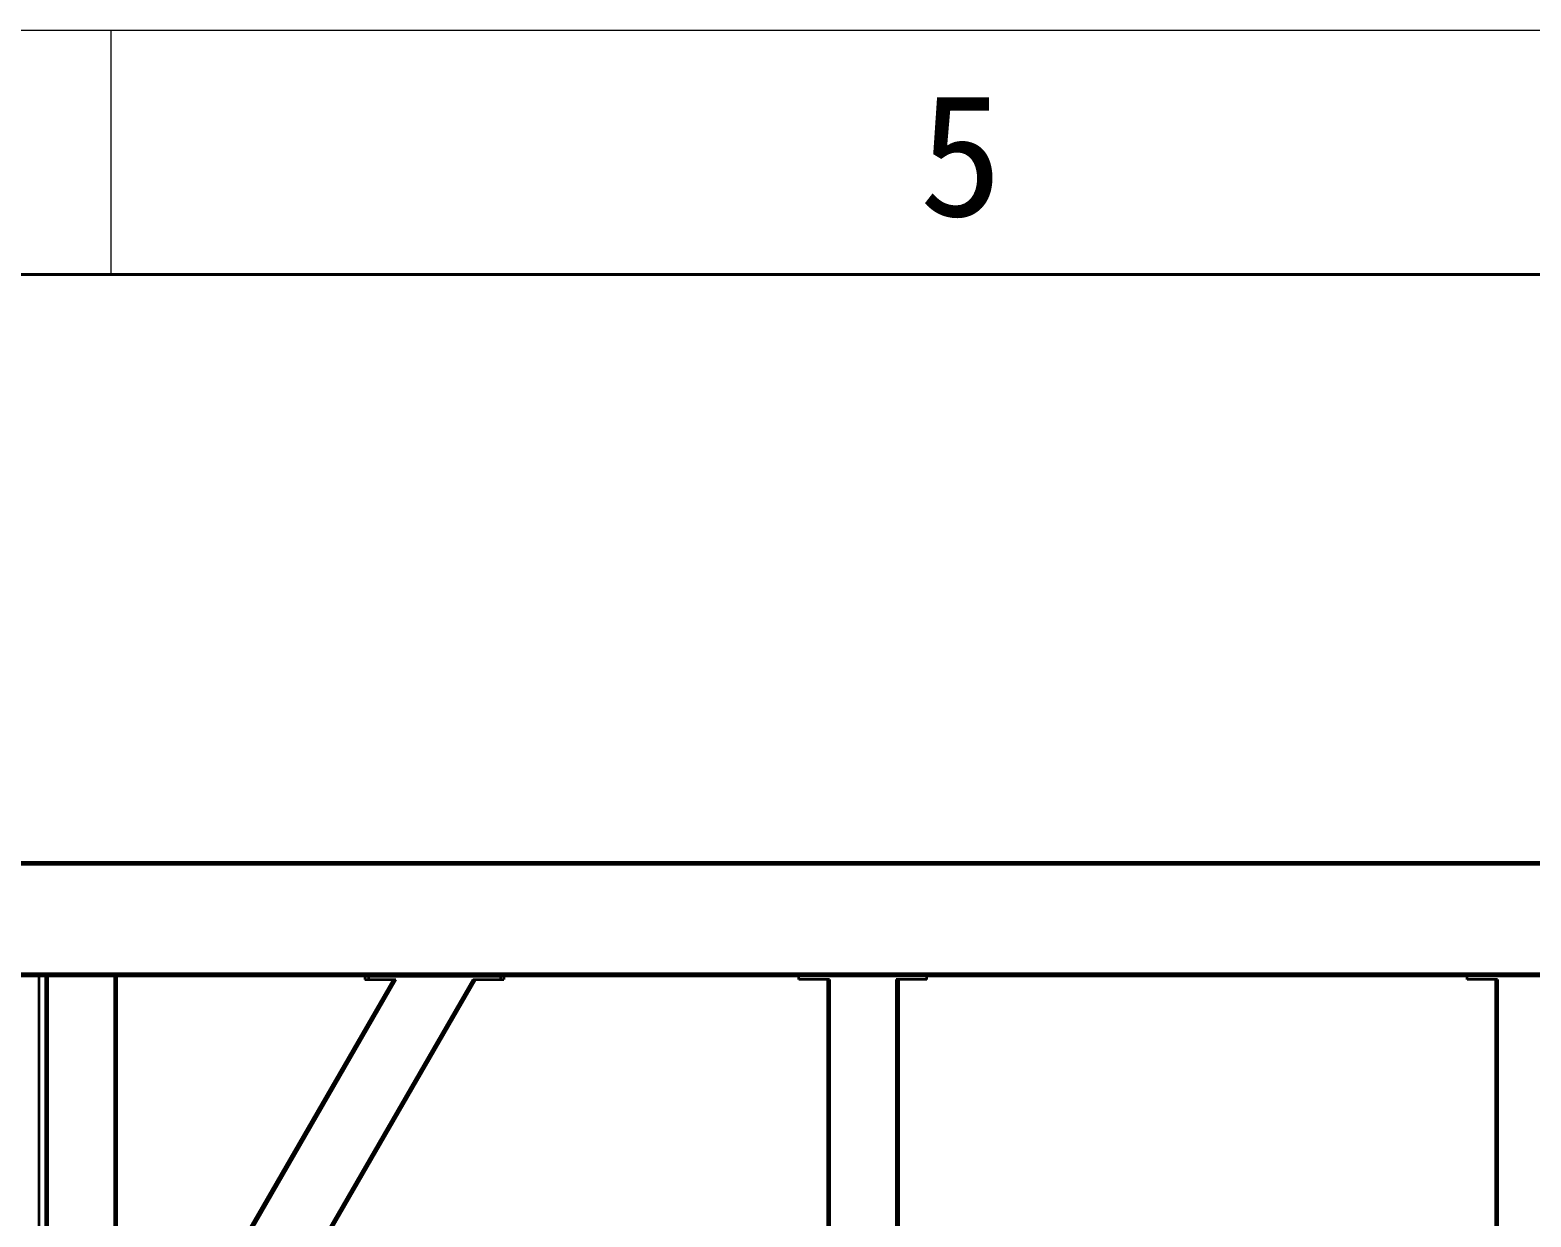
# Model space of a CAD drawing. Header units: millimetres. Extents: x 32496 to 166256, y 3504 to 23939.
# Drawn here: x 99817 to 101929, y 22269 to 23939 of the extents above; entities that cross this region are included whole.
import ezdxf
from ezdxf.enums import TextEntityAlignment as Align

# ---------------------------------------------------------------- set-up
doc = ezdxf.new("R2010")
doc.units = ezdxf.units.MM
doc.layers.get('0').update_dxf_attribs({"lineweight": 35})
doc.layers.add('FORM', color=7, linetype='Continuous', lineweight=18)
doc.styles.add('KEHUA', font='仿宋_GB2312.ttf')

# ---------------------------------------------------------------- blocks, each defined once
blk = doc.blocks.new('KH01-M017S_1_46')
at = {"layer": 'FORM', "color": 4}
blk.add_line((140, 297), (140, 292), dxfattribs=at)
at = {"layer": 'FORM', "color": 6}
blk.add_lwpolyline([(0, 297), (420, 297), (420, 0), (0, 0)], close=True, dxfattribs=at)
at = {"layer": 'FORM', "color": 8, "lineweight": 40}
blk.add_lwpolyline([(5, 5), (415, 5), (415, 292), (5, 292)], close=True, dxfattribs=at)
at = {"layer": 'FORM', "color": 4, "style": 'KEHUA'}
blk.add_text('5', height=2.5, dxfattribs=at).set_placement((156.528, 293.192))
for tag, p in [('设计者', (369.071, 43.93)), ('审核者', (369.071, 37.93)), ('工程名称', (299.91, 37.585)), ('标准化', (369.071, 31.93)), ('批准者', (369.071, 25.93))]:
    blk.add_attdef(tag, text='', height=2.5, dxfattribs=at).set_placement(p, align=Align.MIDDLE_LEFT)
for tag, p in [('图纸名称', (299.91, 30.82)), ('产品型号', (299.91, 24.82)), ('版本', (299.91, 18.638)), ('页码', (299.91, 12.638))]:
    blk.add_attdef(tag, p, '', height=2.5, dxfattribs=at)
blk = doc.blocks.new('8-1250')
at = {"linetype": 'Continuous'}
for p, q in [((4052.9, -31992.3), (-7783.1, -31992.3)), ((4052.9, -31995.3), (-7907.1, -31995.3)), ((4052.9, -32149.3), (-7907.1, -32149.3)), ((4052.9, -32152.3), (-7907.1, -32152.3)), ((-133.1, -34671.3), (-133.1, -32152.3)), ((-24.1, -32152.3), (-124.1, -32152.3)), ((-124.1, -32152.3), (-124.1, -34671.3)), ((-121.1, -32152.3), (-121.1, -34671.3)), ((-27.1, -32152.3), (-27.1, -34671.3)), ((-24.1, -32152.3), (-24.1, -32783.3)), ((-19.1, -32823.3), (365.4, -32157.3)), ((-19.1, -32829.3), (368.9, -32157.3)), ((-19.1, -33017.3), (477.4, -32157.3)), ((-19.1, -33023.3), (480.9, -32157.3)), ((325.4, -32152.3), (520.9, -32152.3)), ((325.4, -32152.3), (325.4, -32157.3)), ((325.4, -32157.3), (368.9, -32157.3)), ((330.4, -32152.3), (330.4, -32157.3)), ((477.4, -32157.3), (520.9, -32157.3)), ((515.9, -32152.3), (515.9, -32157.3)), ((520.9, -32152.3), (520.9, -32157.3)), ((1115.9, -32152.3), (935.9, -32152.3)), ((935.9, -32157.3), (935.9, -32152.3)), ((978.9, -32157.3), (935.9, -32157.3)), ((975.9, -32157.3), (975.9, -34666.3)), ((978.9, -32157.3), (978.9, -34666.3)), ((1115.9, -32157.3), (1072.9, -32157.3)), ((1072.9, -32157.3), (1072.9, -34666.3)), ((1075.9, -32157.3), (1075.9, -34666.3)), ((1115.9, -32157.3), (1115.9, -32152.3)), ((2055.9, -32152.3), (1875.9, -32152.3)), ((1875.9, -32157.3), (1875.9, -32152.3)), ((1918.9, -32157.3), (1875.9, -32157.3)), ((1915.9, -32157.3), (1915.9, -34666.3)), ((1918.9, -32157.3), (1918.9, -34666.3))]:
    blk.add_line(p, q, dxfattribs=at)

msp = doc.modelspace()

# ---------------------------------------------------------------- block references
at = {"xscale": 68.80575516545142, "yscale": 68.80575516545137, "zscale": 68.80575516545137}
msp.add_blockref('KH01-M017S_1_46', (90298.079, 3504.033), dxfattribs=at)
at = {"color": 6}
msp.add_blockref('8-1250', (99962.893, 54760.291), dxfattribs=at)

doc.saveas('drawing.dxf')
